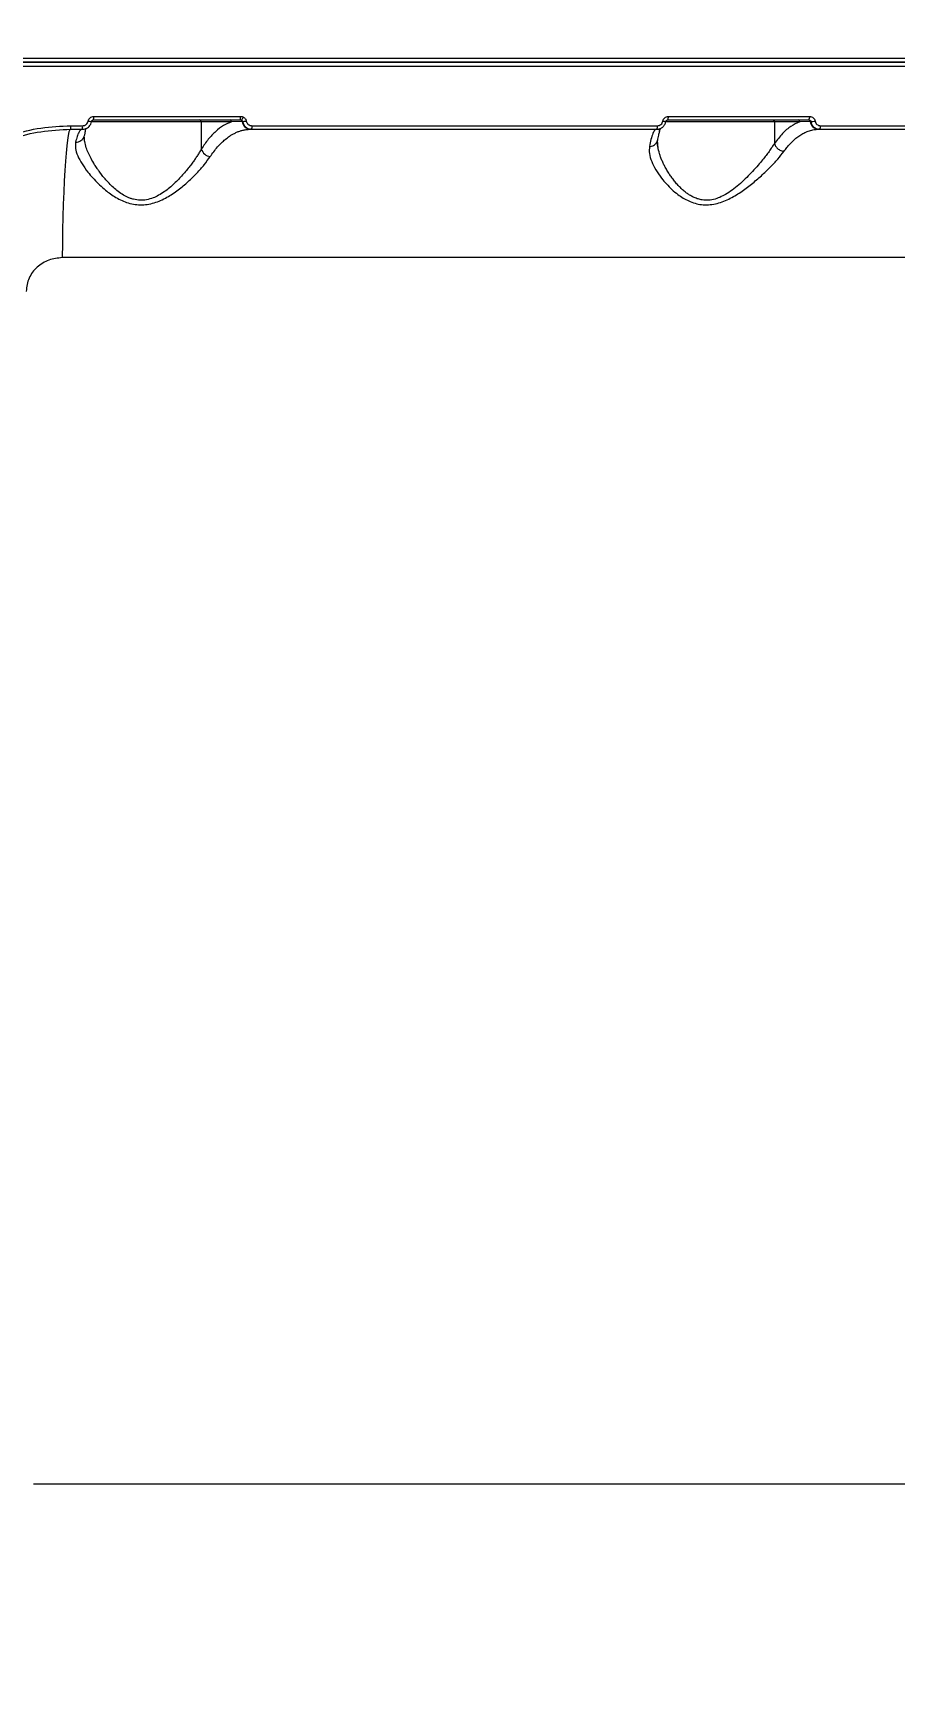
# Model space of a CAD drawing. Header units: millimetres. Extents: x -6234 to 7498, y -6127 to 5103.
# Drawn here: x 2935 to 3166.6, y -1900.3 to -1451.7 of the extents above; entities that cross this region are included whole.
import ezdxf

# ---------------------------------------------------------------- set-up
doc = ezdxf.new("R2010")
doc.units = ezdxf.units.MM
for name, color, linetype in [('DIKOM_ОБЪЕКТ', 7, 'Continuous'), ('DIKOM_РАЗМЕР_ЗОНА', 7, 'Continuous'), ('DIKOM_РАЗМЕР_ОБЪЕКТА', 7, 'Continuous')]:
    doc.layers.add(name, color=color, linetype=linetype)
doc.styles.add('style1', font='arial.ttf', dxfattribs={"width": 0.8})
doc.dimstyles.new('1-50', dxfattribs={"dimtxt": 300, "dimasz": 200, "dimexe": 100, "dimexo": 0, "dimgap": 100, "dimtad": 1, "dimtxsty": 'style1', "dimcen": 200, "dimclrd": 7, "dimclre": 7, "dimclrt": 7, "dimadec": 1, "dimazin": 2, "dimtfac": 1, "dimtmove": 0, "dimatfit": 2, "dimfxl": 0, "dimlwd": 25, "dimlwe": 18, "dimarcsym": 0})

# ---------------------------------------------------------------- blocks, each defined once
blk = doc.blocks.new('*D10')
at = {"layer": 'Defpoints', "color": 0, "transparency": 16777216}
for p in [(5627.97, 903.07), (-3229.39, -1461.51), (5627.97, -5097.58)]:
    blk.add_point(p, dxfattribs=at)
at = {"layer": 'DIKOM_РАЗМЕР_ОБЪЕКТА', "color": 7, "lineweight": 18, "transparency": 16777216}
for p, q in [((5627.97, 903.07), (5627.97, -5197.58)), ((-3229.39, -1461.51), (-3229.39, -5197.58))]:
    blk.add_line(p, q, dxfattribs=at)
at = {"layer": 'DIKOM_РАЗМЕР_ОБЪЕКТА', "color": 7, "lineweight": 25, "transparency": 16777216}
blk.add_line((-3029.39, -5097.58), (5427.97, -5097.58), dxfattribs=at)
at = {"layer": 'DIKOM_РАЗМЕР_ОБЪЕКТА', "color": 7, "transparency": 16777216}
for points in [[(-3029.39, -5064.25), (-3029.39, -5130.92), (-3229.39, -5097.58)], [(5427.97, -5064.25), (5427.97, -5130.92), (5627.97, -5097.58)]]:
    blk.add_solid(points, dxfattribs=at)
at = {"layer": 'DIKOM_РАЗМЕР_ОБЪЕКТА', "color": 7, "lineweight": 40, "transparency": 16777216, "insert": (1488.3, -4844.41), "char_height": 300, "attachment_point": 5, "style": 'style1'}
blk.add_mtext('8850', dxfattribs=at)
blk = doc.blocks.new('*D13')
at = {"layer": 'Defpoints', "color": 0, "transparency": 16777216}
for p in [(7498.07, 1778.2), (-5229.39, -1831.36), (7498.07, -6026.74)]:
    blk.add_point(p, dxfattribs=at)
at = {"layer": 'DIKOM_РАЗМЕР_ЗОНА', "color": 7, "lineweight": 18, "transparency": 16777216}
for p, q in [((7498.07, 1778.2), (7498.07, -6126.74)), ((-5229.39, -1831.36), (-5229.39, -6126.74))]:
    blk.add_line(p, q, dxfattribs=at)
at = {"layer": 'DIKOM_РАЗМЕР_ЗОНА', "color": 7, "lineweight": 25, "transparency": 16777216}
blk.add_line((-5029.39, -6026.74), (7298.07, -6026.74), dxfattribs=at)
at = {"layer": 'DIKOM_РАЗМЕР_ЗОНА', "color": 7, "transparency": 16777216}
for points in [[(-5029.39, -5993.4), (-5029.39, -6060.07), (-5229.39, -6026.74)], [(7298.07, -5993.4), (7298.07, -6060.07), (7498.07, -6026.74)]]:
    blk.add_solid(points, dxfattribs=at)
at = {"layer": 'DIKOM_РАЗМЕР_ЗОНА', "color": 7, "transparency": 16777216, "insert": (1560.69, -5773.56), "char_height": 300, "attachment_point": 5, "style": 'style1'}
blk.add_mtext('12750', dxfattribs=at)

msp = doc.modelspace()

# ---------------------------------------------------------------- linework, layer by layer
at = {"layer": 'DIKOM_ОБЪЕКТ', "color": 7, "linetype": 'Continuous', "lineweight": 15}
for p, q in [((2980.163, -1475.506), (2950.57, -1475.506)), ((2951.17, -1475.006), (2990.634, -1475.006)), ((2951.231, -1474.04), (2990.728, -1474.04)), ((2988.248, -1475.506), (2980.163, -1475.506)), ((2980.163, -1475.506), (2980.163, -1482.827)), ((2991.184, -1475.422), (2988.248, -1475.506)), ((2990.634, -1475.006), (2990.953, -1475.066)), ((2991.281, -1475.422), (2991.184, -1475.422)), ((3134.266, -1475.506), (3104.983, -1475.506)), ((3105.542, -1475.006), (3143.51, -1475.006)), ((3105.731, -1474.04), (3143.731, -1474.04)), ((3141.068, -1475.506), (3134.266, -1475.506)), ((3134.266, -1475.506), (3134.266, -1481.312)), ((3143.9, -1475.422), (3141.068, -1475.506)), ((3144.072, -1475.422), (3143.9, -1475.422)), ((2945.011, -1477.506), (2948.204, -1477.506)), ((2945.067, -1476.546), (2948.263, -1476.546)), ((2949.054, -1477.755), (2949.203, -1477.239)), ((2993.715, -1477.506), (2993.42, -1477.506)), ((3103.394, -1478.043), (3103.59, -1477.257)), ((3146.42, -1477.506), (3146.136, -1477.506)), ((3134.266, -1481.312), (3134.267, -1481.319)), ((3421.438, -1512.008), (2942.78, -1512.008)), ((2935.015, -1841.506), (3233.065, -1841.506))]:
    msp.add_line(p, q, dxfattribs=at)
at = {"layer": 'DIKOM_ОБЪЕКТ', "color": 7, "linetype": 'Continuous', "lineweight": 15, "flags": 128}
msp.add_lwpolyline([(2945.011, -1477.506), (2944.796, -1477.688), (2944.583, -1478.234), (2944.374, -1479.137), (2944.171, -1480.391), (2943.976, -1481.983), (2943.789, -1483.898), (2943.615, -1486.121), (2943.452, -1488.629), (2943.305, -1491.401), (2943.172, -1494.411), (2943.057, -1497.631), (2942.959, -1501.033), (2942.88, -1504.584), (2942.82, -1508.254), (2942.78, -1512.008)], dxfattribs=at)
at = {"layer": 'DIKOM_ОБЪЕКТ', "color": 7, "linetype": 'Continuous', "lineweight": 15}
for centre, radius, start, end in [((2951.627, -1465.689), 9.786, 258.92536, 264.3521), ((2947.305, -1474.275), 3.933, 349.29654, 3.42593), ((2979.685, -1475.484), 0.478, 357.34696, 87.06632), ((2987.77, -1475.484), 0.478, 357.34696, 87.06632), ((2988.12, -1474.274), 2.618, 343.75915, 5.11149), ((2987.966, -1472.625), 3.858, 320.74133, 335.55973), ((2990.689, -1475.491), 0.5, 7.83598, 58.18147), ((2993.515, -1475.162), 2.346, 186.37036, 267.66628), ((2990.394, -1464.761), 10.698, 274.75937, 280.10536), ((3110.828, -1437.853), 38.011, 260.06176, 261.27112), ((3104.327, -1474.267), 1.423, 328.70406, 9.14791), ((3140.59, -1475.484), 0.478, 357.34696, 87.06632), ((3143.434, -1475.474), 0.469, 6.35685, 87.68588), ((3142.482, -1474.263), 1.268, 324.16578, 10.12495), ((3146.231, -1475.162), 2.345, 186.36738, 267.66926), ((3143.662, -1466.988), 8.444, 272.78613, 280.41238), ((2940.827, -1476.779), 4.246, 350.14594, 3.14138), ((2946.505, -1478.63), 2.317, 266.53621, 342.02679), ((2944.201, -1476.779), 4.069, 349.71053, 3.27886), ((2991.289, -1476.777), 2.532, 343.2768, 5.22906), ((3101.395, -1476.77), 1.426, 328.95849, 9.03357), ((3145.412, -1476.766), 1.25, 323.72903, 10.12347), ((2983.066, -1481.845), 3.064, 198.68958, 260.4884)]:
    msp.add_arc(centre, radius, start, end, dxfattribs=at)
for points, knots in [([(3499.348, -1458.503), (3488.845, -1458.503), (3467.839, -1458.503), (3435.64, -1458.503), (3402.971, -1458.503), (3369.812, -1458.503), (3336.405, -1458.503), (3302.788, -1458.503), (3268.999, -1458.503), (3234.865, -1458.503), (3200.207, -1458.503), (3165.05, -1458.503), (3129.42, -1458.503), (3093.559, -1458.503), (3057.5, -1458.503), (3021.493, -1458.503), (2985.572, -1458.503), (2949.772, -1458.503), (2913.908, -1458.503), (2889.977, -1458.503), (2878.011, -1458.503)], [0, 0, 0, 0, 0.056, 0.1119999, 0.1679997, 0.2239998, 0.2799998, 0.3349998, 0.3900001, 0.4449999, 0.5000001, 0.556, 0.6120001, 0.668, 0.7239999, 0.7799999, 0.8349999, 0.89, 0.9450001, 1, 1, 1, 1]), ([(3498.834, -1459.506), (3488.423, -1459.506), (3467.604, -1459.506), (3435.637, -1459.506), (3403.134, -1459.506), (3370.038, -1459.506), (3336.631, -1459.506), (3302.949, -1459.506), (3269.046, -1459.506), (3234.766, -1459.506), (3199.94, -1459.506), (3164.61, -1459.506), (3128.824, -1459.506), (3092.834, -1459.506), (3056.701, -1459.506), (3020.683, -1459.506), (2984.826, -1459.506), (2949.201, -1459.506), (2913.592, -1459.506), (2889.871, -1459.506), (2878.011, -1459.506)], [0, 0, 0, 0, 0.0555552, 0.1111045, 0.1669571, 0.2228838, 0.2789649, 0.3341442, 0.3893743, 0.4446835, 0.5, 0.5563212, 0.6126369, 0.6688647, 0.725048, 0.7811107, 0.8360382, 0.8908796, 0.9454363, 1, 1, 1, 1]), ([(2878.011, -1459.506), (2890.087, -1459.506), (2914.238, -1459.506), (2950.497, -1459.506), (2986.77, -1459.506), (3023.058, -1459.506), (3059.069, -1459.506), (3094.765, -1459.506), (3130.103, -1459.506), (3165.246, -1459.506), (3200.361, -1459.506), (3235.394, -1459.506), (3270.287, -1459.506), (3304.789, -1459.506), (3338.847, -1459.506), (3372.221, -1459.506), (3404.887, -1459.506), (3436.785, -1459.506), (3468.164, -1459.506), (3488.61, -1459.506), (3498.834, -1459.506)], [0, 0, 0, 0, 0.055555, 0.1111045, 0.166957, 0.2228838, 0.2789647, 0.3341441, 0.3893744, 0.4446834, 0.5, 0.5563209, 0.6126367, 0.6688647, 0.725048, 0.7811106, 0.8360381, 0.8908794, 0.9454362, 1, 1, 1, 1]), ([(2878.011, -1460.508), (2890.195, -1460.508), (2914.561, -1460.508), (2951.075, -1460.508), (2987.523, -1460.508), (3023.869, -1460.508), (3059.866, -1460.508), (3095.484, -1460.508), (3130.695, -1460.508), (3165.682, -1460.508), (3200.627, -1460.508), (3235.491, -1460.508), (3270.236, -1460.508), (3304.623, -1460.508), (3338.62, -1460.508), (3371.995, -1460.508), (3404.731, -1460.508), (3436.795, -1460.508), (3468.405, -1460.508), (3489.034, -1460.508), (3499.348, -1460.508)], [0, 0, 0, 0, 0.0559999, 0.1119999, 0.1679998, 0.2239999, 0.2799998, 0.3349999, 0.3899998, 0.4449999, 0.4999999, 0.556, 0.6119998, 0.668, 0.7239999, 0.7799999, 0.8349999, 0.8900001, 0.945, 1, 1, 1, 1]), ([(2948.204, -1477.506), (2948.445, -1477.486), (2948.845, -1477.453), (2949.387, -1477.225), (2949.824, -1476.935), (2950.183, -1476.555), (2950.502, -1476.06), (2950.605, -1475.665), (2950.668, -1475.422)], [0, 0, 0, 0, 0.2061396, 0.342177, 0.4999901, 0.6527777, 0.7871472, 1, 1, 1, 1]), ([(2948.263, -1476.546), (2948.439, -1476.528), (2948.79, -1476.492), (2949.251, -1476.212), (2949.604, -1475.805), (2949.699, -1475.464), (2949.747, -1475.293)], [0, 0, 0, 0, 0.25000153, 0.49998897, 0.74976167, 1, 1, 1, 1]), ([(2949.747, -1475.293), (2949.795, -1475.123), (2949.89, -1474.782), (2950.243, -1474.375), (2950.704, -1474.094), (2951.055, -1474.058), (2951.231, -1474.04)], [0, 0, 0, 0, 0.2502576, 0.5000072, 0.7499646, 1, 1, 1, 1]), ([(2950.664, -1475.428), (2950.68, -1475.369), (2950.713, -1475.25), (2950.836, -1475.108), (2950.996, -1475.01), (2951.119, -1474.996), (2951.181, -1474.99)], [0, 0, 0, 0, 0.2493035, 0.4991204, 0.7496898, 1, 1, 1, 1]), ([(2950.79, -1475.178), (2950.807, -1475.159), (2950.849, -1475.113), (2950.929, -1475.063), (2951.039, -1475.017), (2951.12, -1475.01), (2951.17, -1475.006)], [0, 0, 0, 0, 0.1765335, 0.4333094, 0.6563627, 1, 1, 1, 1]), ([(2988.248, -1475.506), (2987.536, -1475.806), (2986.106, -1476.409), (2984.03, -1478.017), (2982.022, -1480.092), (2980.783, -1481.915), (2980.163, -1482.827)], [0, 0, 0, 0, 0.2485419, 0.4991782, 0.7493976, 1, 1, 1, 1]), ([(2990.728, -1474.04), (2990.859, -1474.048), (2991.12, -1474.063), (2991.359, -1474.168), (2991.478, -1474.221)], [0, 0, 0, 0, 0.5023358, 1, 1, 1, 1]), ([(2990.953, -1475.066), (2990.993, -1475.084), (2991.067, -1475.119), (2991.167, -1475.2), (2991.246, -1475.299), (2991.27, -1475.383), (2991.281, -1475.422)], [0, 0, 0, 0, 0.2682948, 0.5006284, 0.7622958, 1, 1, 1, 1]), ([(2991.281, -1475.422), (2991.355, -1475.701), (2991.506, -1476.274), (2992.087, -1476.955), (2992.85, -1477.418), (2993.426, -1477.477), (2993.715, -1477.506)], [0, 0, 0, 0, 0.2430432, 0.4998683, 0.7497842, 1, 1, 1, 1]), ([(2991.478, -1474.221), (2991.578, -1474.28), (2991.776, -1474.398), (2992.012, -1474.656), (2992.192, -1474.955), (2992.245, -1475.181), (2992.271, -1475.293)], [0, 0, 0, 0, 0.2519308, 0.5004614, 0.7510723, 1, 1, 1, 1]), ([(2992.271, -1475.293), (2992.319, -1475.468), (2992.417, -1475.819), (2992.792, -1476.225), (2993.271, -1476.496), (2993.631, -1476.53), (2993.811, -1476.546)], [0, 0, 0, 0, 0.2497939, 0.4996571, 0.7496089, 1, 1, 1, 1]), ([(3102.617, -1477.506), (3102.923, -1477.473), (3103.502, -1477.41), (3104.255, -1476.938), (3104.827, -1476.273), (3104.983, -1475.705), (3105.06, -1475.422)], [0, 0, 0, 0, 0.26383687, 0.49994625, 0.75070577, 1, 1, 1, 1]), ([(3102.804, -1476.546), (3102.977, -1476.528), (3103.323, -1476.493), (3103.777, -1476.213), (3104.127, -1475.805), (3104.221, -1475.464), (3104.268, -1475.293)], [0, 0, 0, 0, 0.2499902, 0.4999539, 0.7498926, 1, 1, 1, 1]), ([(3104.268, -1475.293), (3104.315, -1475.123), (3104.409, -1474.781), (3104.758, -1474.374), (3105.212, -1474.094), (3105.558, -1474.058), (3105.731, -1474.04)], [0, 0, 0, 0, 0.2501029, 0.5000303, 0.7499832, 1, 1, 1, 1]), ([(3105.059, -1475.424), (3105.077, -1475.362), (3105.111, -1475.239), (3105.238, -1475.095), (3105.399, -1475.002), (3105.517, -1474.994), (3105.576, -1474.99)], [0, 0, 0, 0, 0.2508326, 0.5004878, 0.7503738, 1, 1, 1, 1]), ([(3105.06, -1475.422), (3105.076, -1475.366), (3105.108, -1475.251), (3105.223, -1475.118), (3105.371, -1475.025), (3105.483, -1475.012), (3105.542, -1475.006)], [0, 0, 0, 0, 0.2475933, 0.4998317, 0.7326097, 1, 1, 1, 1]), ([(3133.813, -1475.006), (3133.872, -1475.013), (3133.991, -1475.028), (3134.141, -1475.144), (3134.246, -1475.309), (3134.259, -1475.44), (3134.266, -1475.506)], [0, 0, 0, 0, 0.2499065, 0.4999551, 0.7499675, 1, 1, 1, 1]), ([(3141.068, -1475.506), (3140.276, -1475.865), (3138.689, -1476.584), (3136.396, -1478.537), (3134.976, -1480.387), (3134.266, -1481.312)], [0, 0, 0, 0, 0.3323207, 0.6659659, 1, 1, 1, 1]), ([(3143.51, -1475.006), (3143.581, -1475.012), (3143.708, -1475.023), (3143.854, -1475.096), (3143.949, -1475.174), (3144.01, -1475.251), (3144.053, -1475.334), (3144.066, -1475.393), (3144.072, -1475.422)], [0, 0, 0, 0, 0.2806341, 0.4997175, 0.6344225, 0.7618107, 0.883128, 1, 1, 1, 1]), ([(3143.731, -1474.04), (3143.904, -1474.058), (3144.25, -1474.094), (3144.705, -1474.37), (3145.054, -1474.777), (3145.143, -1475.121), (3145.188, -1475.293)], [0, 0, 0, 0, 0.250511, 0.5001011, 0.7500794, 1, 1, 1, 1]), ([(3144.072, -1475.422), (3144.143, -1475.701), (3144.287, -1476.27), (3144.827, -1476.928), (3145.552, -1477.406), (3146.112, -1477.47), (3146.42, -1477.506)], [0, 0, 0, 0, 0.2447936, 0.4999668, 0.7253684, 1, 1, 1, 1]), ([(3145.188, -1475.293), (3145.233, -1475.465), (3145.322, -1475.81), (3145.67, -1476.217), (3146.124, -1476.493), (3146.469, -1476.529), (3146.643, -1476.546)], [0, 0, 0, 0, 0.2499432, 0.4998841, 0.749501, 1, 1, 1, 1]), ([(2896.478, -1512.01), (2897.412, -1509.499), (2899.281, -1504.474), (2903.54, -1497.605), (2908.747, -1491.444), (2914.867, -1486.194), (2921.744, -1481.953), (2929.19, -1478.875), (2937.034, -1476.913), (2942.388, -1476.669), (2945.067, -1476.546)], [0, 0, 0, 0, 0.1253479, 0.2508616, 0.3753439, 0.500625, 0.6251943, 0.7503306, 0.8750611, 1, 1, 1, 1]), ([(2897.414, -1512.191), (2897.998, -1510.546), (2899.168, -1507.254), (2901.573, -1502.57), (2904.404, -1498.175), (2907.684, -1494.104), (2911.386, -1490.374), (2915.449, -1487.068), (2919.833, -1484.205), (2924.508, -1481.797), (2930.22, -1479.602), (2937.09, -1477.872), (2942.332, -1477.63), (2945.011, -1477.506)], [0, 0, 0, 0, 0.0835446, 0.1671674, 0.2508972, 0.3326191, 0.4158771, 0.5006967, 0.5814808, 0.6647239, 0.7504384, 0.8724588, 1, 1, 1, 1]), ([(2948.134, -1477.506), (2947.982, -1477.548), (2947.678, -1477.631), (2947.227, -1478.316), (2946.786, -1479.367), (2946.506, -1480.418), (2946.365, -1480.944)], [0, 0, 0, 0, 0.2506369, 0.5012858, 0.7506853, 1, 1, 1, 1]), ([(2948.826, -1480.898), (2948.759, -1480.599), (2948.625, -1480.005), (2948.682, -1479.564), (2948.71, -1479.344)], [0, 0, 0, 0, 0.5020107, 1, 1, 1, 1]), ([(2948.846, -1480.818), (2948.811, -1480.692), (2948.692, -1480.262), (2948.739, -1479.913), (2948.771, -1479.666)], [0, 0, 0, 0, 0.293732, 1, 1, 1, 1]), ([(2948.71, -1479.344), (2948.847, -1478.827), (2949.098, -1477.882), (2949.075, -1477.657), (2949.065, -1477.556)], [0, 0, 0, 0, 0.5471673, 1, 1, 1, 1]), ([(2982.559, -1484.867), (2982.873, -1484.412), (2983.515, -1483.482), (2984.522, -1482.253), (2985.563, -1481.149), (2986.646, -1480.174), (2987.617, -1479.447), (2988.495, -1478.897), (2989.27, -1478.483), (2990.074, -1478.134), (2990.902, -1477.855), (2991.775, -1477.645), (2992.622, -1477.525), (2993.188, -1477.511), (2993.42, -1477.506)], [0, 0, 0, 0, 0.09692368, 0.19855088, 0.29785567, 0.39651545, 0.5021439, 0.56464898, 0.63395431, 0.71006067, 0.77823255, 0.85240346, 0.93930175, 1, 1, 1, 1]), ([(2993.715, -1477.506), (3005.876, -1477.506), (3030.194, -1477.506), (3066.517, -1477.506), (3090.582, -1477.506), (3102.617, -1477.506)], [0, 0, 0, 0, 0.3333849, 0.6666155, 1, 1, 1, 1]), ([(2993.811, -1476.546), (3005.981, -1476.546), (3030.32, -1476.546), (3066.673, -1476.546), (3090.76, -1476.546), (3102.804, -1476.546)], [0, 0, 0, 0, 0.3333335, 0.6666662, 1, 1, 1, 1]), ([(3102.547, -1477.506), (3102.465, -1477.52), (3102.301, -1477.548), (3102.056, -1477.778), (3101.814, -1478.141), (3101.484, -1478.849), (3101.091, -1480.048), (3100.797, -1481.466), (3100.66, -1482.126)], [0, 0, 0, 0, 0.1253035, 0.250597, 0.375059, 0.4994293, 0.7669862, 1, 1, 1, 1]), ([(3102.851, -1480.586), (3102.964, -1480.048), (3103.179, -1479.026), (3103.374, -1478.147), (3103.51, -1477.724), (3103.374, -1477.698), (3103.341, -1477.692)], [0, 0, 0, 0, 0.3407535, 0.6470781, 0.9153596, 1, 1, 1, 1]), ([(3136.817, -1483.445), (3137.07, -1483.107), (3137.59, -1482.409), (3138.423, -1481.451), (3139.323, -1480.54), (3140.295, -1479.704), (3141.327, -1478.973), (3142.468, -1478.335), (3143.668, -1477.862), (3144.915, -1477.56), (3145.729, -1477.524), (3146.136, -1477.506)], [0, 0, 0, 0, 0.08944624, 0.18437808, 0.28481536, 0.39074502, 0.5021747, 0.61567507, 0.75052757, 0.87525359, 1, 1, 1, 1]), ([(3146.42, -1477.506), (3158.372, -1477.506), (3182.271, -1477.506), (3217.794, -1477.506), (3241.212, -1477.506), (3252.924, -1477.506)], [0, 0, 0, 0, 0.3333847, 0.6666152, 1, 1, 1, 1]), ([(3146.643, -1476.546), (3158.603, -1476.546), (3182.523, -1476.546), (3218.075, -1476.546), (3241.515, -1476.546), (3253.234, -1476.546)], [0, 0, 0, 0, 0.333333, 0.6666657, 1, 1, 1, 1]), ([(2946.365, -1480.944), (2946.31, -1481.494), (2946.2, -1482.59), (2946.872, -1484.595), (2948.018, -1486.753), (2949.448, -1488.777), (2950.952, -1490.569), (2952.407, -1492.092), (2953.906, -1493.457), (2955.382, -1494.624), (2956.844, -1495.615), (2958.391, -1496.479), (2960.09, -1497.194), (2961.875, -1497.675), (2963.754, -1497.868), (2965.649, -1497.742), (2967.488, -1497.316), (2969.271, -1496.644), (2970.922, -1495.808), (2972.502, -1494.836), (2974.445, -1493.454), (2976.677, -1491.582), (2979.005, -1489.291), (2981.037, -1487.005), (2982.051, -1485.581), (2982.559, -1484.867)], [0, 0, 0, 0, 0.0629102, 0.1251538, 0.1877637, 0.2500599, 0.2918361, 0.3338427, 0.3750551, 0.4072142, 0.4376339, 0.4700888, 0.5002958, 0.5323724, 0.5631222, 0.5938577, 0.6257033, 0.6560079, 0.6885734, 0.7189138, 0.7510719, 0.813083, 0.8756118, 0.9376668, 1, 1, 1, 1]), ([(2980.163, -1482.827), (2980.007, -1483.105), (2979.683, -1483.679), (2979.131, -1484.564), (2978.529, -1485.468), (2977.863, -1486.41), (2977.081, -1487.452), (2976.167, -1488.594), (2975.142, -1489.785), (2974.048, -1490.962), (2972.881, -1492.113), (2971.629, -1493.227), (2970.245, -1494.299), (2968.769, -1495.242), (2967.166, -1496.01), (2965.477, -1496.51), (2963.68, -1496.65), (2962.217, -1496.425), (2961.105, -1496.078), (2960.072, -1495.651), (2958.823, -1494.954), (2957.471, -1493.977), (2956.218, -1492.882), (2955.329, -1491.985), (2954.7, -1491.3), (2954.301, -1490.846), (2953.912, -1490.384), (2953.525, -1489.905), (2953.238, -1489.536), (2952.949, -1489.154), (2952.612, -1488.698), (2952.191, -1488.098), (2951.801, -1487.511), (2951.237, -1486.627), (2950.534, -1485.42), (2949.79, -1483.899), (2949.151, -1482.335), (2948.954, -1481.359), (2948.846, -1480.818)], [0, 0, 0, 0, 0.0257352, 0.0531316, 0.0792284, 0.1052638, 0.1346197, 0.1684307, 0.2022393, 0.2358475, 0.2693726, 0.3029799, 0.3368672, 0.3729964, 0.4048224, 0.4387454, 0.4726204, 0.5063484, 0.5229094, 0.5403465, 0.5719557, 0.6079352, 0.6417282, 0.675347, 0.6881064, 0.7017964, 0.7148051, 0.7278539, 0.7427841, 0.7462841, 0.7603533, 0.7815815, 0.7972794, 0.8102518, 0.8570977, 0.9011463, 0.9451058, 1, 1, 1, 1]), ([(3100.66, -1482.126), (3100.619, -1482.746), (3100.539, -1483.985), (3101.197, -1486.125), (3102.307, -1488.37), (3103.697, -1490.421), (3105.186, -1492.202), (3106.644, -1493.677), (3108.174, -1494.958), (3109.705, -1495.995), (3111.242, -1496.812), (3112.887, -1497.431), (3114.676, -1497.798), (3116.533, -1497.854), (3118.394, -1497.589), (3120.227, -1497.047), (3122.55, -1496.05), (3125.246, -1494.434), (3128.151, -1492.255), (3130.79, -1489.975), (3133.155, -1487.69), (3135.246, -1485.463), (3136.293, -1484.118), (3136.817, -1483.445)], [0, 0, 0, 0, 0.062901, 0.1255001, 0.1876786, 0.2503827, 0.2922299, 0.3343011, 0.3754218, 0.4078593, 0.4381065, 0.4705274, 0.5011241, 0.5323844, 0.5640791, 0.5942551, 0.6265537, 0.6888458, 0.7505751, 0.812925, 0.8750785, 0.9375082, 1, 1, 1, 1]), ([(3100.66, -1482.126), (3100.86, -1482.106), (3101.26, -1482.066), (3101.798, -1481.849), (3102.235, -1481.547), (3102.634, -1481.124), (3102.768, -1480.755), (3102.848, -1480.533)], [0, 0, 0, 0, 0.196461, 0.3905425, 0.575127, 0.7446454, 1, 1, 1, 1]), ([(3102.95, -1482.297), (3102.888, -1481.939), (3102.775, -1481.282), (3102.846, -1480.761), (3102.879, -1480.524)], [0, 0, 0, 0, 0.5446613, 1, 1, 1, 1]), ([(3102.966, -1482.223), (3102.941, -1482.115), (3102.836, -1481.678), (3102.879, -1481.302), (3102.911, -1481.018)], [0, 0, 0, 0, 0.2459328, 1, 1, 1, 1]), ([(3134.267, -1481.319), (3134.056, -1481.652), (3133.621, -1482.338), (3132.864, -1483.411), (3132.018, -1484.544), (3131.037, -1485.785), (3129.822, -1487.238), (3128.405, -1488.819), (3126.818, -1490.465), (3125.16, -1492.03), (3123.401, -1493.501), (3121.684, -1494.711), (3119.99, -1495.649), (3118.319, -1496.3), (3116.559, -1496.633), (3114.996, -1496.568), (3113.705, -1496.265), (3112.656, -1495.863), (3111.706, -1495.362), (3110.823, -1494.783), (3109.983, -1494.133), (3109.158, -1493.395), (3108.339, -1492.56), (3107.552, -1491.659), (3106.815, -1490.715), (3106.134, -1489.751), (3105.499, -1488.756), (3104.934, -1487.77), (3104.439, -1486.805), (3104.013, -1485.875), (3103.652, -1484.962), (3103.223, -1483.714), (3103.072, -1482.835), (3102.966, -1482.223)], [0, 0, 0, 0, 0.0326764, 0.0672949, 0.0994179, 0.13454, 0.1759121, 0.2239054, 0.2686464, 0.3155629, 0.3595804, 0.4022235, 0.435949, 0.4694892, 0.5034162, 0.5372721, 0.5595619, 0.5820781, 0.6052056, 0.6257407, 0.6482442, 0.6727771, 0.6972706, 0.7251264, 0.7529001, 0.7790817, 0.8075943, 0.8373379, 0.8626472, 0.8897847, 0.9172066, 0.9423372, 1, 1, 1, 1]), ([(3134.267, -1481.319), (3134.324, -1481.491), (3134.459, -1481.9), (3134.837, -1482.415), (3135.297, -1482.835), (3135.753, -1483.129), (3136.274, -1483.355), (3136.635, -1483.415), (3136.817, -1483.445)], [0, 0, 0, 0, 0.1653141, 0.3933881, 0.5308076, 0.6806572, 0.838827, 1, 1, 1, 1]), ([(2942.78, -1512.008), (2941.549, -1512.131), (2939.701, -1512.314), (2937.485, -1513.423), (2936.001, -1514.522), (2934.76, -1515.896), (2933.832, -1517.485), (2933.226, -1519.233), (2933.151, -1520.451), (2933.113, -1521.06)], [0, 0, 0, 0, 0.2493207, 0.3740479, 0.4994319, 0.6241682, 0.7492889, 0.8744664, 1, 1, 1, 1])]:
    msp.add_open_spline(points, degree=3, knots=knots, dxfattribs=at)

# ---------------------------------------------------------------- dimensions: what is measured, and where the dimension line sits
at = {"layer": 'DIKOM_РАЗМЕР_ЗОНА'}
dim = msp.add_linear_dim(base=(7498.074, -6026.735), p1=(-5229.391, -1831.362), p2=(7498.074, 1778.201), text='12750', dimstyle='1-50', dxfattribs=at)
dim.commit()
dim.dimension.update_dxf_attribs({"geometry": '*D13', "text_midpoint": (1560.691, -6026.735), "dimtype": 160})
at = {"layer": 'DIKOM_РАЗМЕР_ОБЪЕКТА', "lineweight": 40}
dim = msp.add_linear_dim(base=(5627.969, -5097.582), p1=(-3229.391, -1461.506), p2=(5627.969, 903.069), text='8850', dimstyle='1-50', dxfattribs=at)
dim.commit()
dim.dimension.update_dxf_attribs({"geometry": '*D10', "text_midpoint": (1488.304, -5097.582), "dimtype": 160})

doc.saveas('drawing.dxf')
